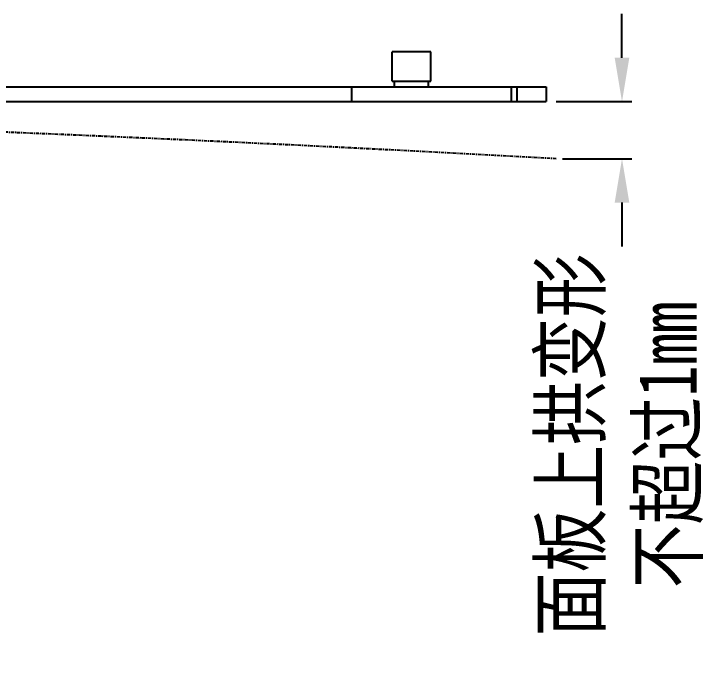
# Model space of a CAD drawing. Header units: inches. Extents: x 1416 to 2607, y 166 to 435.
# Drawn here: x 1815.5 to 1886.9, y 165.8 to 234.6 of the extents above; entities that cross this region are included whole.
import ezdxf

# ---------------------------------------------------------------- set-up
doc = ezdxf.new("R2010")
doc.units = ezdxf.units.IN
doc.header["$LTSCALE"] = 0.909449
doc.header["$MEASUREMENT"] = 0
doc.header["$PDMODE"] = 3
doc.header["$PDSIZE"] = 0.3125
doc.linetypes.add('CENTER', pattern=[0.6, 0.375, -0.075, 0.075, -0.075])
doc.linetypes.add('PHANTOM', pattern=[0.8, 0.45, -0.05, 0.1, -0.05, 0.1, -0.05])
doc.layers.get('0').update_dxf_attribs({"linetype": 'CONTINUOUS'})
doc.layers.get('Defpoints').update_dxf_attribs({"linetype": 'CONTINUOUS'})
doc.layers.add('DEFAULT_3', color=7, linetype='PHANTOM')
doc.styles.get("Standard").update_dxf_attribs({"font": 'txt', "width": 0.8})
doc.dimstyles.get("Standard").update_dxf_attribs({"dimtxt": 6, "dimasz": 4.5, "dimexe": 1, "dimexo": 1, "dimgap": 0.09, "dimtad": 0, "dimzin": 1, "dimdsep": 46, "dimtxsty": 'STANDARD', "dimcen": 0.09, "dimclrd": 5, "dimclre": 5, "dimclrt": 1, "dimadec": 0, "dimazin": 0, "dimtp": 0.01, "dimtm": 0.01, "dimtfac": 1, "dimtofl": 0, "dimtmove": 0, "dimatfit": 3, "dimfxl": 1, "dimtolj": 1, "dimtzin": 4, "dimarcsym": 0})

# ---------------------------------------------------------------- blocks, each defined once
blk = doc.blocks.new('*D14')
at = {"layer": 'DEFAULT_3', "color": 3, "linetype": 'ByBlock', "lineweight": -2}
for p, q in [((1878, 230.138), (1878, 234.638)), ((1871.223, 225.638), (1879, 225.638)), ((1871.899, 219.762), (1879, 219.762)), ((1878, 215.262), (1878, 210.762))]:
    blk.add_line(p, q, dxfattribs=at)
at = {"layer": 'DEFAULT_3', "color": 3, "linetype": 'ByBlock'}
for points in [[(1877.25, 230.138), (1878.75, 230.138), (1878, 225.638)], [(1877.25, 215.262), (1878.75, 215.262), (1878, 219.762)]]:
    blk.add_solid(points, dxfattribs=at)
at = {"layer": 'Defpoints', "color": 0, "linetype": 'ByBlock'}
for p in [(1870.223, 225.638), (1878, 225.638), (1870.899, 219.762)]:
    blk.add_point(p, dxfattribs=at)
at = {"layer": 'DEFAULT_3', "color": 3, "linetype": 'ByBlock', "insert": (1878, 190.386), "char_height": 6, "attachment_point": 5, "rotation": 90}
blk.add_mtext('\\A1;{\\fSimSun|b0|i0|c134|p2;面板上拱变形}\\P{\\fSimSun|b0|i0|c134|p2;不超过1mm}', dxfattribs=at)

msp = doc.modelspace()

# ---------------------------------------------------------------- linework, layer by layer
at = {"color": 7, "linetype": 'Continuous'}
for p, q in [((1858.375, 230.738), (1854.375, 230.738)), ((1854.375, 227.738), (1854.375, 230.738)), ((1858.375, 227.738), (1858.375, 230.738)), ((1469.903, 227.138), (1870.223, 227.138)), ((1850.223, 227.138), (1850.223, 225.638)), ((1854.375, 227.738), (1858.375, 227.738)), ((1854.625, 227.138), (1854.625, 227.738)), ((1858.125, 227.138), (1858.125, 227.738)), ((1866.623, 227.138), (1866.623, 225.638)), ((1867.223, 225.638), (1867.223, 227.138)), ((1870.223, 227.138), (1870.223, 225.638)), ((1469.903, 225.638), (1870.223, 225.638))]:
    msp.add_line(p, q, dxfattribs=at)
at = {"layer": 'DEFAULT_3', "linetype": 'CENTER'}
msp.add_arc((1659.565, -3576.832), 3802.491, 86.808631, 92.828327, dxfattribs=at)

# ---------------------------------------------------------------- dimensions: what is measured, and where the dimension line sits
at = {"layer": 'DEFAULT_3', "linetype": 'ByBlock'}
dim = msp.add_linear_dim(base=(1878, 225.638), p1=(1870.899, 219.762), p2=(1870.223, 225.638), angle=90, text='{\\fSimSun|b0|i0|c134|p2;面板上拱变形}\\P{\\fSimSun|b0|i0|c134|p2;不超过1mm}', dimstyle='STANDARD', override={"dimclrd": 3, "dimclre": 3, "dimclrt": 3, "dimtfillclr": 256}, dxfattribs=at)
dim.commit()
dim.dimension.update_dxf_attribs({"geometry": '*D14', "text_midpoint": (1878, 190.386), "dimtype": 160})

doc.saveas('drawing.dxf')
